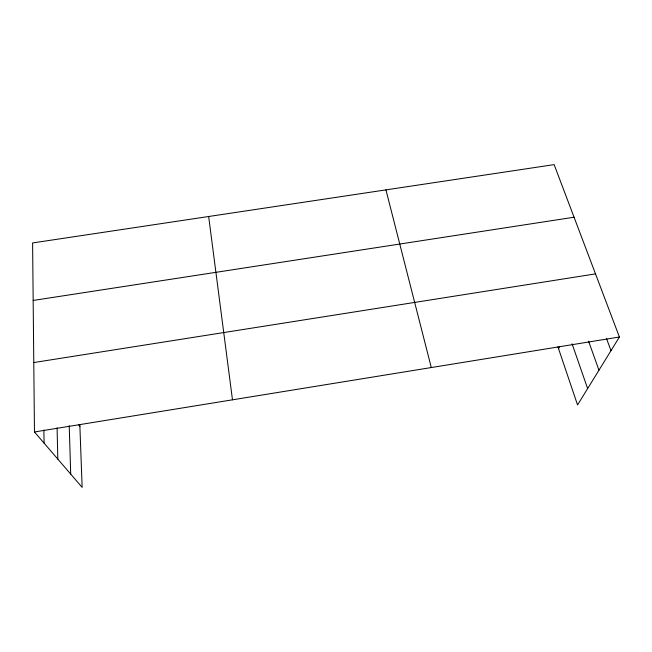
<?xml version="1.0" encoding="UTF-8"?>
<svg xmlns="http://www.w3.org/2000/svg" width="652" height="652" viewBox="0 0 652 652"><rect width="100%" height="100%" fill="white"/><g stroke="black" fill="none" stroke-linecap="round" stroke-linejoin="round"><path stroke-width="0.98" d="M558.544 348.681L559.424 346.913M79.821 424.46L82.144 487.378L34.466 431.966L32.6 242.943L554.143 164.622L619.4 337.011L577.55 404.949L557.933 346.856M34.466 431.966L619.4 337.011M33.782 362.553L595.504 273.881M33.17 300.45L574.053 217.222M78.802 424.933L79.894 426.441M606.572 338.698L610.997 350.654M588.569 341.175L598.96 370.197M572.081 343.791L587.631 388.584M385.935 189.879L431.29 367.549M208.656 216.505L232.479 399.823M69.226 425.683L70.709 474.094M57.091 427.851L57.824 459.114M43.88 430.027L44.083 443.148"/></g></svg>
